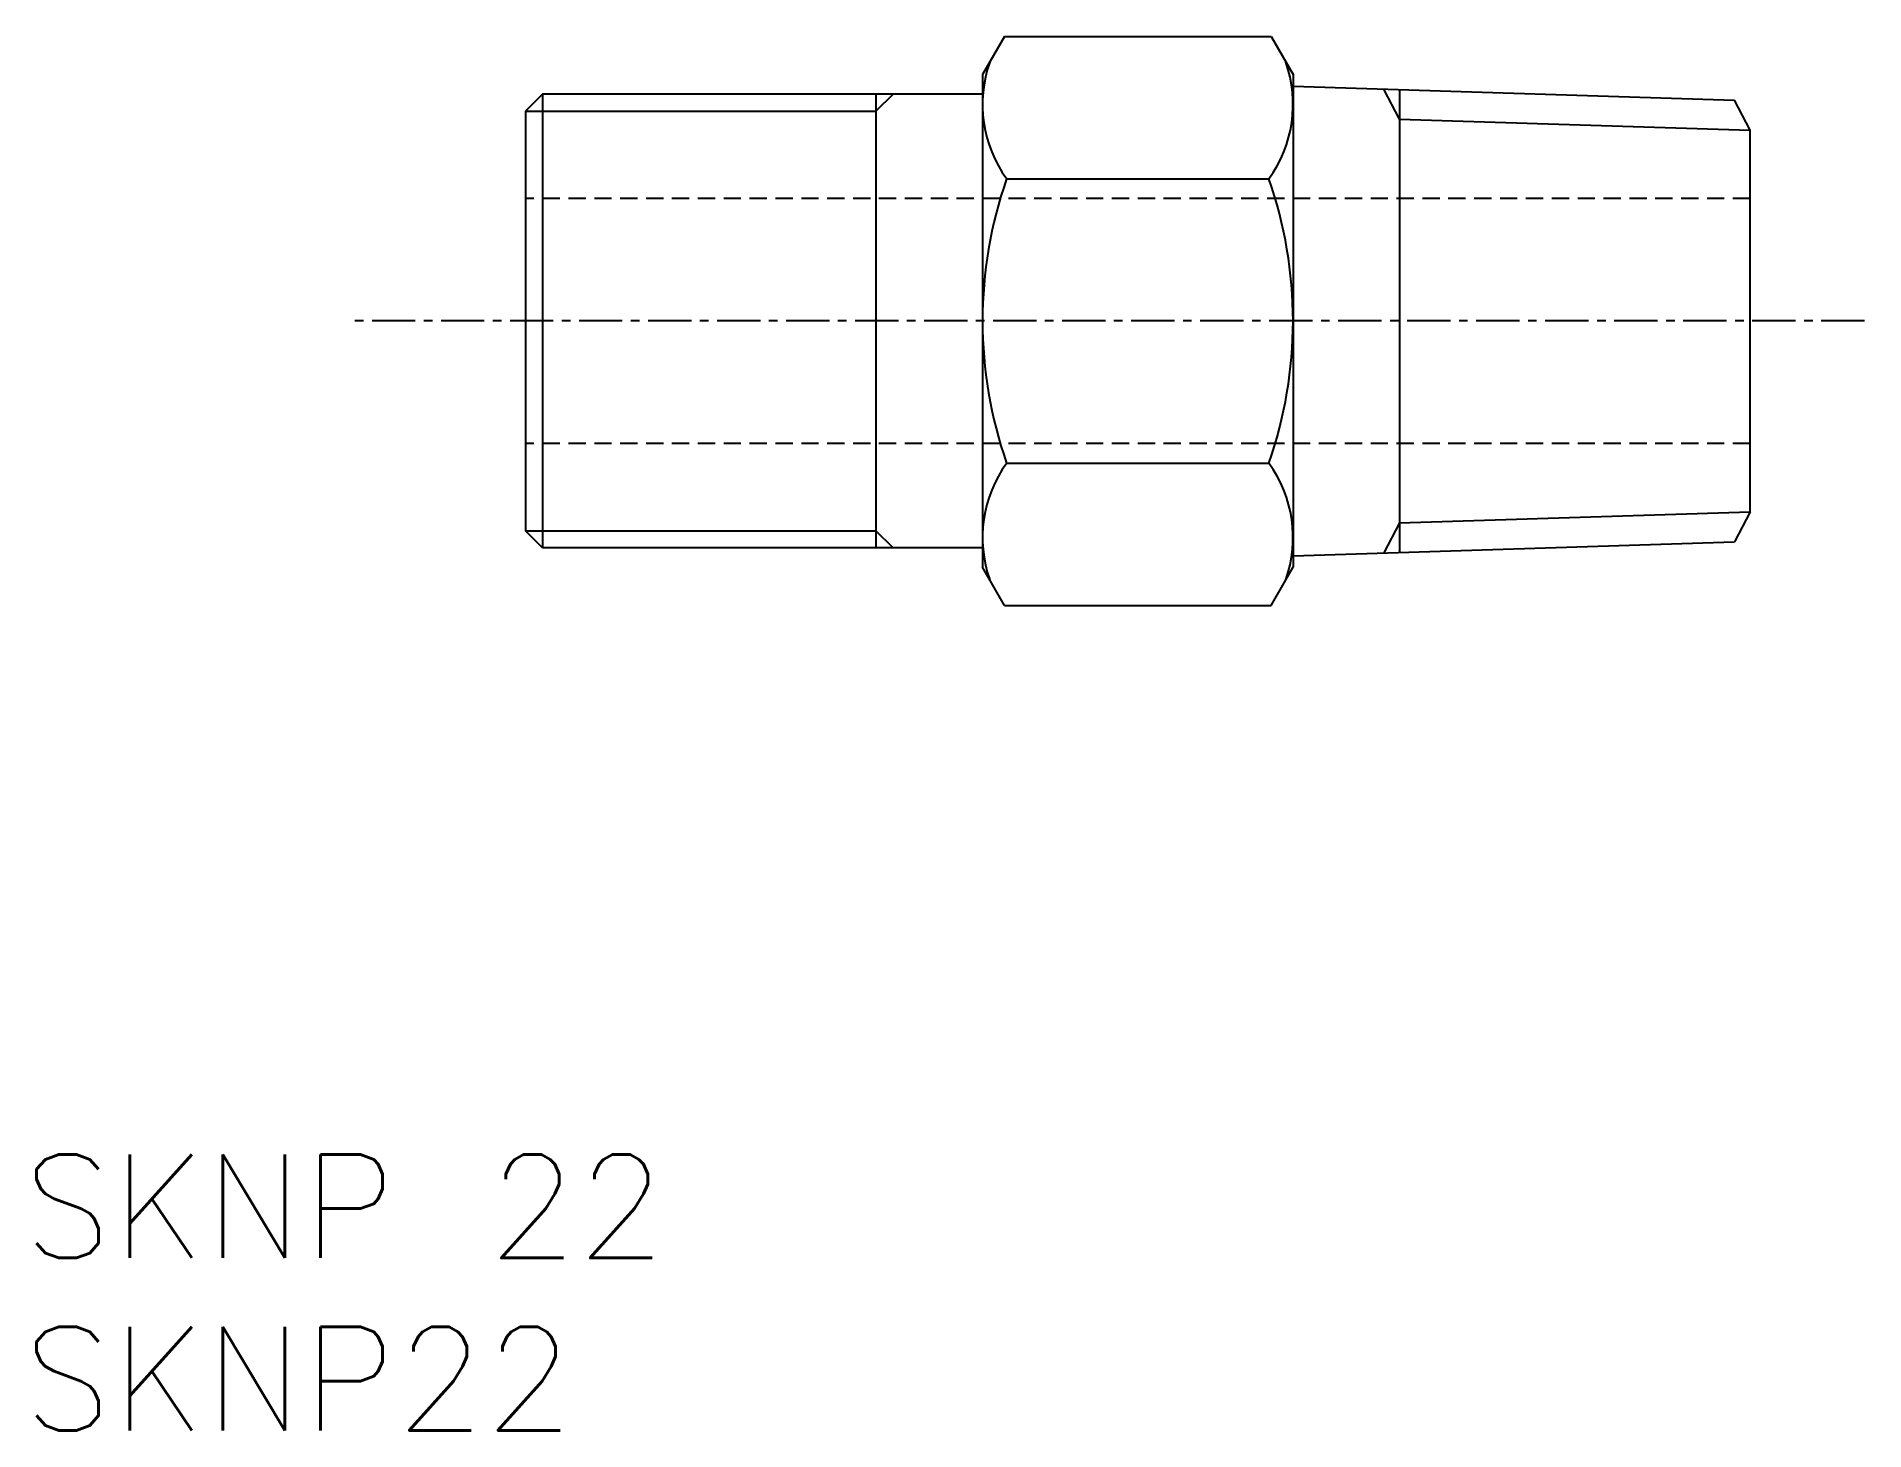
# Model space of a CAD drawing. Extents: x 0.4 to 53.4, y 0 to 40.4.
import ezdxf

# ---------------------------------------------------------------- set-up
doc = ezdxf.new("R2010")
doc.units = 0
doc.linetypes.add('CENTER', pattern=[2, 1.25, -0.25, 0.25, -0.25])
doc.linetypes.add('DASHED', pattern=[0.75, 0.5, -0.25])
doc.layers.get('0').update_dxf_attribs({"linetype": 'CONTINUOUS'})
doc.layers.add('CENTER', color=1, linetype='CENTER')
doc.styles.get("Standard").update_dxf_attribs({"font": 'txt.shx'})

# ---------------------------------------------------------------- blocks, each defined once
blk = doc.blocks.new('*U2')
at = {"color": 7, "linetype": 'CONTINUOUS'}
blk.add_text('SKNP22', height=3, dxfattribs=at).set_placement((0, 0))
blk = doc.blocks.new('*U3')
at = {"color": 7, "linetype": 'CONTINUOUS'}
blk.add_text('SKNP 22', height=3, dxfattribs=at).set_placement((0, 5))

msp = doc.modelspace()

# ---------------------------------------------------------------- linework, layer by layer
at = {"color": 7, "linetype": 'CONTINUOUS'}
for p, q in [((28.44, 40.404), (27.802, 39.299)), ((28.44, 40.404), (36.164, 40.404)), ((36.164, 40.404), (36.802, 39.299)), ((27.802, 39.299), (27.802, 25.019)), ((36.802, 39.299), (36.802, 25.019)), ((15.052, 38.738), (14.552, 38.238)), ((15.052, 38.738), (15.052, 25.581)), ((27.802, 38.738), (15.052, 38.738)), ((24.715, 38.738), (24.715, 25.581)), ((36.802, 38.964), (49.599, 38.564)), ((39.889, 38.867), (39.889, 25.451)), ((14.552, 38.238), (14.552, 26.081)), ((50.052, 37.694), (49.599, 38.564)), ((50.052, 26.624), (50.052, 37.694)), ((28.502, 36.281), (36.102, 36.281)), ((28.502, 28.037), (36.102, 28.037)), ((50.052, 26.624), (49.599, 25.754)), ((15.052, 25.581), (14.552, 26.081)), ((27.802, 25.581), (15.052, 25.581)), ((36.802, 25.354), (49.599, 25.754)), ((28.44, 23.914), (27.802, 25.019)), ((36.164, 23.914), (36.802, 25.019)), ((28.44, 23.914), (36.164, 23.914))]:
    msp.add_line(p, q, dxfattribs=at)
at = {"color": 3}
for p, q in [((25.215, 38.738), (24.715, 38.238)), ((14.552, 38.238), (24.715, 38.238)), ((14.552, 26.081), (24.715, 26.081)), ((25.215, 25.581), (24.715, 26.081))]:
    msp.add_line(p, q, dxfattribs=at)
at = {"color": 3, "linetype": 'CONTINUOUS'}
for p, q in [((39.889, 38.011), (39.436, 38.881)), ((39.889, 38.011), (50.052, 37.694)), ((39.889, 26.307), (50.052, 26.624)), ((39.889, 26.307), (39.436, 25.437))]:
    msp.add_line(p, q, dxfattribs=at)
at = {"color": 3, "linetype": 'DASHED'}
for p, q in [((50.052, 35.709), (14.552, 35.709)), ((50.052, 28.609), (14.552, 28.609))]:
    msp.add_line(p, q, dxfattribs=at)
at = {"color": 7, "linetype": 'CONTINUOUS'}
for centre, radius, start, end in [((31.476, 38.439), 3.674, 160.6251, 215.9692), ((33.128, 38.439), 3.674, 324.0308, 19.3749), ((40.292, 32.159), 12.49, 160.729, 199.271), ((24.311, 32.159), 12.49, 340.729, 19.271), ((31.476, 25.879), 3.674, 144.0308, 199.3749), ((33.128, 25.879), 3.674, 340.6251, 35.9692)]:
    msp.add_arc(centre, radius, start, end, dxfattribs=at)
at = {"layer": 'CENTER', "color": 1, "linetype": 'CENTER'}
msp.add_line((53.363, 32.159), (9.375, 32.159), dxfattribs=at)

# ---------------------------------------------------------------- block references
at = {"color": 7, "linetype": 'CONTINUOUS'}
for name in ['*U3', '*U2']:
    msp.add_blockref(name, (0, 0), dxfattribs=at)

doc.saveas('drawing.dxf')
